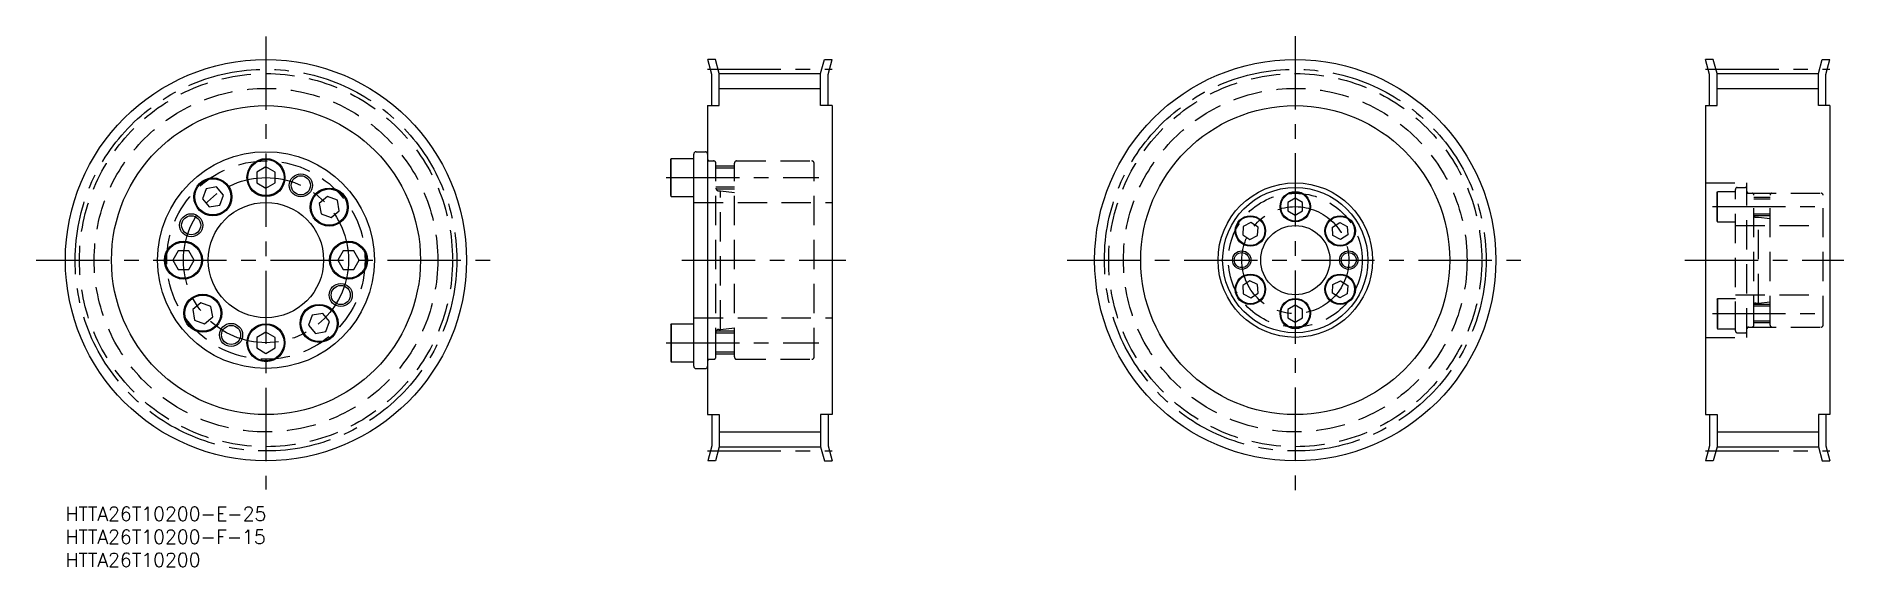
# Model space of a CAD drawing. Extents: x -6 to 386, y -13 to 102.
import ezdxf

# ---------------------------------------------------------------- set-up
doc = ezdxf.new("R2010")
doc.units = 0
doc.header["$LTSCALE"] = 0.5
doc.linetypes.add('CENTER', pattern=[50.8, 31.75, -6.35, 6.35, -6.35])
doc.linetypes.add('DASHED', pattern=[19.05, 12.7, -6.35])
for name, color, linetype in [('MSM_CENTER', 1, 'CENTER'), ('MSM_CONTINUOUS', 7, 'CONTINUOUS'), ('MSM_DASHED', 4, 'DASHED'), ('MSM_NARROW', 5, 'CONTINUOUS'), ('MSM_PART_NUMBER', 7, 'CONTINUOUS')]:
    doc.layers.add(name, color=color, linetype=linetype)
doc.styles.get("Standard").update_dxf_attribs({"font": 'txt.shx', "height": 3, "bigfont": 'bigfont.shx'})

# ---------------------------------------------------------------- blocks, each defined once
blk = doc.blocks.new('*U2')
at = {"layer": 'MSM_PART_NUMBER'}
blk.add_text('HTTA26T10200-E-25', height=3, dxfattribs=at).set_placement((0, -3))
blk = doc.blocks.new('*U3')
at = {"layer": 'MSM_PART_NUMBER'}
blk.add_text('HTTA26T10200-F-15', height=3, dxfattribs=at).set_placement((0, -8))
blk = doc.blocks.new('*U4')
at = {"layer": 'MSM_PART_NUMBER'}
blk.add_text('HTTA26T10200', height=3, dxfattribs=at).set_placement((0, -13))

msp = doc.modelspace()

# ---------------------------------------------------------------- linework, layer by layer
at = {"layer": 'MSM_CENTER'}
for p, q in [((43.5, 102), (43.5, 3.74)), ((266.69, 102.06), (266.69, 3.32)), ((139.27, 94.88), (166.27, 94.88)), ((355.64, 94.88), (382.64, 94.88)), ((130.27, 71.4), (163.37, 71.4)), ((357.14, 65.1), (382.14, 65.1)), ((-6.33, 53.5), (92.75, 53.5)), ((133.69, 53.5), (169.27, 53.5)), ((217.21, 53.5), (317.16, 53.5)), ((351.18, 53.5), (385.64, 53.5)), ((357.14, 41.9), (382.14, 41.9)), ((130.27, 35.6), (163.37, 35.6)), ((139.27, 12.12), (166.27, 12.12)), ((355.64, 12.12), (382.64, 12.12))]:
    msp.add_line(p, q, dxfattribs=at)
for centre, radius in [((43.5, 53.5), 41.38), ((266.69, 53.5), 41.38), ((43.5, 53.5), 17.9), ((266.69, 53.5), 11.6)]:
    msp.add_circle(centre, radius, dxfattribs=at)
at = {"layer": 'MSM_CONTINUOUS'}
for p, q in [((140.17, 93.74), (139.29, 97)), ((140.95, 97), (139.29, 97)), ((141.77, 93.95), (140.95, 97)), ((163.77, 93.95), (164.58, 97)), ((164.58, 97), (166.24, 97)), ((165.37, 93.74), (166.24, 97)), ((356.54, 93.74), (355.67, 97)), ((357.33, 97), (355.67, 97)), ((358.14, 93.95), (357.33, 97)), ((380.14, 93.95), (380.96, 97)), ((380.96, 97), (382.62, 97)), ((381.74, 93.74), (382.62, 97)), ((140.17, 87), (140.17, 93.74)), ((141.77, 87), (141.77, 93.95)), ((141.77, 93.95), (163.77, 93.95)), ((163.77, 87), (163.77, 93.95)), ((165.37, 87), (165.37, 93.74)), ((356.54, 87), (356.54, 93.74)), ((358.14, 87), (358.14, 93.95)), ((358.14, 93.95), (380.14, 93.95)), ((380.14, 87), (380.14, 93.95)), ((381.74, 87), (381.74, 93.74)), ((139.27, 87), (139.27, 20)), ((139.27, 87), (141.77, 87)), ((166.27, 87), (163.77, 87)), ((166.27, 87), (166.27, 20)), ((355.64, 87), (355.64, 20)), ((355.64, 87), (358.14, 87)), ((382.64, 87), (380.14, 87)), ((382.64, 87), (382.64, 20)), ((131.27, 75.32), (131.38, 75.52)), ((131.27, 67.48), (131.27, 75.32)), ((131.38, 67.27), (131.38, 75.52)), ((131.38, 75.52), (136.27, 75.52)), ((136.27, 30.5), (136.27, 76.5)), ((136.77, 77), (138.77, 77)), ((43.5, 73.71), (41.5, 72.55)), ((41.5, 72.55), (41.5, 70.25)), ((45.5, 72.55), (43.5, 73.71)), ((44.5, 73.13), (44.5, 73.13)), ((45, 72.84), (45, 72.84)), ((45.5, 70.25), (45.5, 72.55)), ((30.51, 68.98), (29.72, 66.81)), ((29.72, 66.81), (31.2, 65.04)), ((32.78, 69.38), (30.51, 68.98)), ((34.27, 67.61), (32.78, 69.38)), ((33.48, 65.44), (34.27, 67.61)), ((41.5, 70.25), (43.5, 69.09)), ((43.5, 69.09), (45.5, 70.25)), ((56.81, 67.28), (55.04, 65.8)), ((58.98, 66.49), (56.81, 67.28)), ((131.27, 67.48), (131.38, 67.27)), ((131.38, 67.27), (136.27, 67.27)), ((266.69, 66.95), (265.09, 66.02)), ((268.29, 66.02), (266.69, 66.95)), ((31.2, 65.04), (33.48, 65.44)), ((55.04, 65.8), (55.44, 63.52)), ((55.44, 63.52), (57.61, 62.73)), ((57.61, 62.73), (59.38, 64.22)), ((59.38, 64.22), (58.98, 66.49)), ((265.09, 66.02), (265.09, 64.18)), ((265.09, 64.18), (266.69, 63.25)), ((266.69, 63.25), (268.29, 64.18)), ((267.49, 66.49), (267.49, 66.49)), ((267.89, 66.25), (267.89, 66.25)), ((268.29, 64.18), (268.29, 66.02)), ((255.41, 60.82), (255.32, 58.98)), ((255.32, 58.98), (256.87, 57.97)), ((257.06, 61.66), (255.41, 60.82)), ((256.87, 57.97), (258.51, 58.81)), ((258.61, 60.66), (257.06, 61.66)), ((258.51, 58.81), (258.61, 60.66)), ((274.77, 60.66), (276.32, 61.66)), ((274.87, 58.81), (274.77, 60.66)), ((276.52, 57.97), (274.87, 58.81)), ((276.32, 61.66), (277.97, 60.82)), ((278.07, 58.98), (276.52, 57.97)), ((277.97, 60.82), (278.07, 58.98)), ((24.45, 55.5), (23.29, 53.5)), ((26.75, 55.5), (24.45, 55.5)), ((27.91, 53.5), (26.75, 55.5)), ((60.25, 55.5), (59.09, 53.5)), ((62.55, 55.5), (60.25, 55.5)), ((63.71, 53.5), (62.55, 55.5)), ((23.29, 53.5), (24.45, 51.5)), ((24.45, 51.5), (26.75, 51.5)), ((26.75, 51.5), (27.91, 53.5)), ((59.09, 53.5), (60.25, 51.5)), ((60.25, 51.5), (62.55, 51.5)), ((62.55, 51.5), (63.71, 53.5)), ((256.87, 49.03), (255.32, 48.02)), ((255.32, 48.02), (255.41, 46.18)), ((258.51, 48.19), (256.87, 49.03)), ((258.61, 46.34), (258.51, 48.19)), ((274.77, 46.34), (274.87, 48.19)), ((274.87, 48.19), (276.52, 49.03)), ((276.52, 49.03), (278.07, 48.02)), ((278.07, 48.02), (277.97, 46.18)), ((29.39, 44.27), (27.62, 42.78)), ((31.56, 43.48), (29.39, 44.27)), ((31.96, 41.2), (31.56, 43.48)), ((255.41, 46.18), (257.06, 45.34)), ((257.06, 45.34), (258.61, 46.34)), ((266.69, 43.75), (265.09, 42.82)), ((268.29, 42.82), (266.69, 43.75)), ((276.32, 45.34), (274.77, 46.34)), ((277.97, 46.18), (276.32, 45.34)), ((27.62, 42.78), (28.02, 40.51)), ((28.02, 40.51), (30.19, 39.72)), ((30.19, 39.72), (31.96, 41.2)), ((53.52, 41.56), (52.73, 39.39)), ((52.73, 39.39), (54.22, 37.62)), ((55.8, 41.96), (53.52, 41.56)), ((57.28, 40.19), (55.8, 41.96)), ((56.49, 38.02), (57.28, 40.19)), ((131.27, 39.52), (131.38, 39.72)), ((131.27, 39.52), (131.27, 31.68)), ((131.38, 39.72), (136.27, 39.72)), ((131.38, 39.72), (131.38, 31.47)), ((265.09, 42.82), (265.09, 40.98)), ((265.09, 40.98), (266.69, 40.05)), ((266.69, 40.05), (268.29, 40.98)), ((268.29, 40.98), (268.29, 42.82)), ((43.5, 37.91), (41.5, 36.75)), ((41.5, 36.75), (41.5, 34.45)), ((45.5, 36.75), (43.5, 37.91)), ((45.5, 34.45), (45.5, 36.75)), ((54.22, 37.62), (56.49, 38.02)), ((41.5, 34.45), (43.5, 33.29)), ((43.5, 33.29), (45.5, 34.45)), ((131.27, 31.68), (131.38, 31.47)), ((131.38, 31.47), (136.27, 31.47)), ((136.77, 30), (138.77, 30)), ((139.27, 20), (141.77, 20)), ((140.17, 20), (140.17, 13.26)), ((141.77, 20), (141.77, 13.05)), ((163.77, 20), (163.77, 13.05)), ((166.27, 20), (163.77, 20)), ((165.37, 20), (165.37, 13.26)), ((355.64, 20), (358.14, 20)), ((356.54, 20), (356.54, 13.26)), ((358.14, 20), (358.14, 13.05)), ((380.14, 20), (380.14, 13.05)), ((382.64, 20), (380.14, 20)), ((381.74, 20), (381.74, 13.26)), ((140.17, 13.26), (139.29, 10)), ((141.77, 13.05), (140.95, 10)), ((141.77, 13.05), (163.77, 13.05)), ((163.77, 13.05), (164.58, 10)), ((165.37, 13.26), (166.24, 10)), ((356.54, 13.26), (355.67, 10)), ((358.14, 13.05), (357.33, 10)), ((358.14, 13.05), (380.14, 13.05)), ((380.14, 13.05), (380.96, 10)), ((381.74, 13.26), (382.62, 10)), ((140.95, 10), (139.29, 10)), ((164.58, 10), (166.24, 10)), ((357.33, 10), (355.67, 10)), ((380.96, 10), (382.62, 10))]:
    msp.add_line(p, q, dxfattribs=at)
for centre, radius in [((43.5, 53.5), 43.5), ((266.69, 53.5), 43.5), ((43.5, 53.5), 33.5), ((266.69, 53.5), 33.5), ((43.5, 53.5), 23.5), ((43.5, 71.4), 4.12), ((43.5, 71.4), 3.92), ((31.99, 67.21), 4.12), ((31.99, 67.21), 3.92), ((51.06, 69.72), 2.07), ((57.21, 65.01), 4.12), ((57.21, 65.01), 3.92), ((266.69, 53.5), 16.75), ((266.69, 53.5), 15.75), ((266.69, 65.1), 3.3), ((266.69, 65.1), 3.14), ((27.28, 61.06), 2.07), ((43.5, 53.5), 12.5), ((256.96, 59.82), 3.3), ((256.96, 59.82), 3.14), ((276.42, 59.82), 3.3), ((276.42, 59.82), 3.14), ((266.69, 53.5), 7.5), ((25.6, 53.5), 4.12), ((25.6, 53.5), 3.92), ((61.4, 53.5), 4.12), ((61.4, 53.5), 3.92), ((255.09, 53.5), 1.62), ((278.29, 53.5), 1.62), ((59.72, 45.94), 2.07), ((256.96, 47.18), 3.3), ((256.96, 47.18), 3.14), ((276.42, 47.18), 3.3), ((276.42, 47.18), 3.14), ((29.79, 41.99), 4.12), ((29.79, 41.99), 3.92), ((55.01, 39.79), 4.12), ((55.01, 39.79), 3.92), ((266.69, 41.9), 3.3), ((266.69, 41.9), 3.14), ((35.94, 37.28), 2.07), ((43.5, 35.6), 4.12), ((43.5, 35.6), 3.92)]:
    msp.add_circle(centre, radius, dxfattribs=at)
for centre, start, end in [((136.77, 76.5), 90, 180), ((138.77, 76.5), 0, 90), ((136.77, 30.5), 180, 270), ((138.77, 30.5), 270, 0)]:
    msp.add_arc(centre, 0.5, start, end, dxfattribs=at)
at = {"layer": 'MSM_DASHED'}
for p, q in [((139.68, 75), (140.57, 75)), ((141.07, 32.5), (141.07, 74.5)), ((145.07, 32.5), (145.07, 74.5)), ((145.57, 75), (161.87, 75)), ((162.37, 32.5), (162.37, 74.5)), ((145.07, 73.9), (141.07, 73.9)), ((145.07, 73.47), (141.07, 73.47)), ((145.07, 69.33), (141.07, 69.33)), ((145.07, 68.9), (141.07, 68.9)), ((141.67, 68.52), (142.07, 68.52)), ((142.07, 38.48), (142.07, 68.52)), ((142.07, 68.52), (145.07, 68.19)), ((355.64, 70.25), (364.64, 70.25)), ((358.14, 68.24), (358.24, 68.4)), ((358.14, 61.96), (358.14, 68.24)), ((358.24, 61.8), (358.24, 68.4)), ((358.24, 68.4), (362.14, 68.4)), ((362.14, 38.15), (362.14, 68.85)), ((362.54, 69.25), (364.24, 69.25)), ((364.64, 36.75), (364.64, 70.25)), ((364.64, 68), (382.64, 68)), ((365.05, 68), (365.74, 68)), ((366.14, 39.4), (366.14, 67.6)), ((369.64, 67.1), (366.14, 67.1)), ((369.64, 66.72), (366.14, 66.72)), ((369.64, 39.4), (369.64, 67.6)), ((381.14, 39.4), (381.14, 67.6)), ((136.27, 66), (166.27, 66)), ((369.64, 63.48), (366.14, 63.48)), ((369.64, 63.1), (366.16, 63.1)), ((366.55, 62.8), (367.14, 62.8)), ((367.14, 62.8), (369.64, 62.55)), ((367.14, 44.2), (367.14, 62.8)), ((358.14, 61.96), (358.24, 61.8)), ((358.24, 61.8), (362.14, 61.8)), ((362.14, 61), (381.14, 61)), ((358.14, 45.04), (358.24, 45.2)), ((358.14, 45.04), (358.14, 38.76)), ((358.24, 45.2), (362.14, 45.2)), ((358.24, 45.2), (358.24, 38.6)), ((362.14, 46), (381.14, 46)), ((369.64, 43.52), (366.14, 43.52)), ((369.64, 43.9), (366.16, 43.9)), ((366.55, 44.2), (367.14, 44.2)), ((367.14, 44.2), (369.64, 44.45)), ((136.27, 41), (166.27, 41)), ((369.64, 40.28), (366.14, 40.28)), ((369.64, 39.9), (366.14, 39.9)), ((145.07, 38.1), (141.07, 38.1)), ((145.07, 37.67), (141.07, 37.67)), ((141.67, 38.48), (142.07, 38.48)), ((142.07, 38.48), (145.07, 38.81)), ((355.64, 36.75), (364.64, 36.75)), ((358.14, 38.76), (358.24, 38.6)), ((358.24, 38.6), (362.14, 38.6)), ((362.54, 37.75), (364.24, 37.75)), ((364.64, 39), (382.64, 39)), ((365.05, 39), (365.74, 39)), ((139.68, 32), (140.57, 32)), ((145.07, 33.53), (141.07, 33.53)), ((145.07, 33.1), (141.07, 33.1)), ((145.57, 32), (161.87, 32))]:
    msp.add_line(p, q, dxfattribs=at)
for centre, radius in [((43.5, 53.5), 40.45), ((43.5, 53.5), 37.25), ((266.69, 53.5), 40.45), ((266.69, 53.5), 37.25), ((43.5, 53.5), 21.5), ((266.69, 53.5), 14.5)]:
    msp.add_circle(centre, radius, dxfattribs=at)
for centre, radius, start, end in [((139.68, 75.41), 0.41, 180, 270), ((140.57, 74.5), 0.5, 0, 90), ((145.57, 74.5), 0.5, 90, 180), ((161.87, 74.5), 0.5, 0, 90), ((141.67, 69.12), 0.6, 180.0007, 270), ((362.54, 68.85), 0.4, 90, 180), ((364.24, 68.85), 0.4, 0, 90), ((365.05, 68.41), 0.41, 180, 270), ((365.74, 67.6), 0.4, 0, 90), ((370.04, 67.6), 0.4, 90, 180), ((380.74, 67.6), 0.4, 0, 90), ((366.55, 63.21), 0.41, 180, 270), ((366.55, 43.79), 0.41, 90, 180), ((365.74, 39.4), 0.4, 270, 0), ((370.04, 39.4), 0.4, 180, 270), ((380.74, 39.4), 0.4, 270, 0), ((141.67, 37.88), 0.6, 90, 179.9993), ((362.54, 38.15), 0.4, 180, 270), ((364.24, 38.15), 0.4, 270, 0), ((365.05, 38.59), 0.41, 90, 180), ((139.68, 31.59), 0.41, 90, 180), ((140.57, 32.5), 0.5, 270, 0), ((145.57, 32.5), 0.5, 180, 270), ((161.87, 32.5), 0.5, 270, 0)]:
    msp.add_arc(centre, radius, start, end, dxfattribs=at)
at = {"layer": 'MSM_NARROW'}
for p, q in [((141.77, 90.75), (163.77, 90.75)), ((358.14, 90.75), (380.14, 90.75)), ((141.77, 16.25), (163.77, 16.25)), ((358.14, 16.25), (380.14, 16.25))]:
    msp.add_line(p, q, dxfattribs=at)
for centre, radius in [((51.06, 69.72), 2.5), ((27.28, 61.06), 2.5), ((255.09, 53.5), 2), ((278.29, 53.5), 2), ((59.72, 45.94), 2.5), ((35.94, 37.28), 2.5)]:
    msp.add_circle(centre, radius, dxfattribs=at)

# ---------------------------------------------------------------- block references
at = {"layer": 'MSM_CONTINUOUS'}
for name in ['*U2', '*U3', '*U4']:
    msp.add_blockref(name, (0, 0), dxfattribs=at)

doc.saveas('drawing.dxf')
